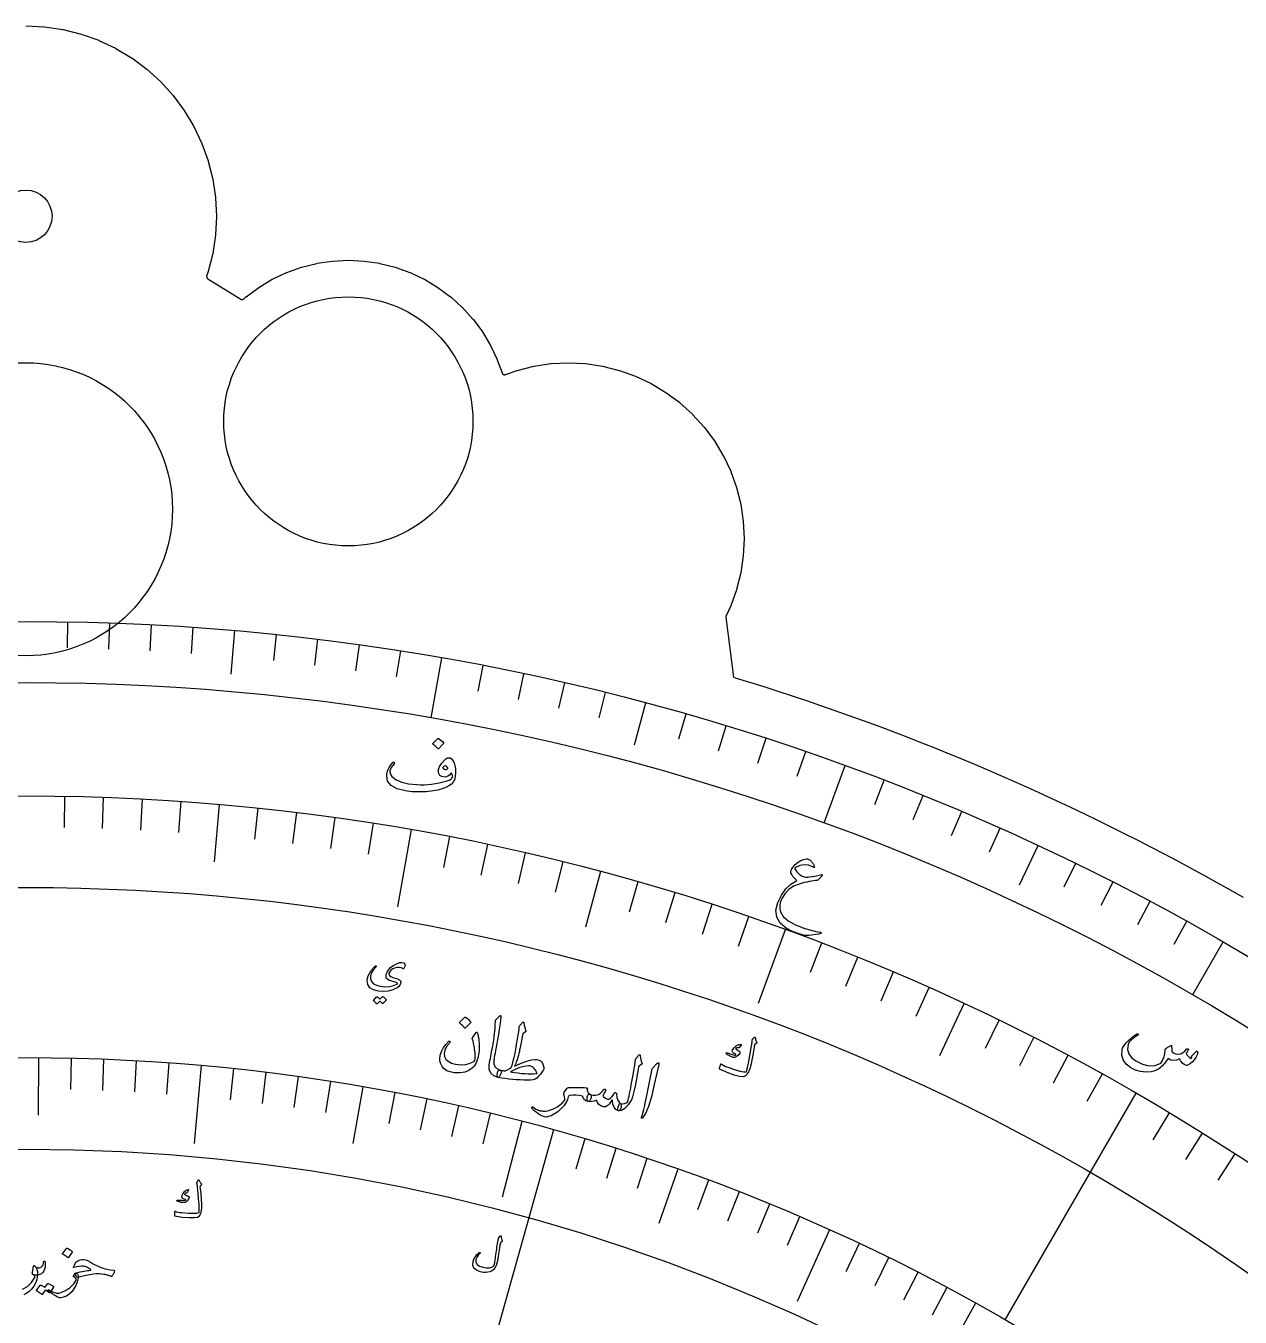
# Model space of a CAD drawing. Header units: millimetres. Extents: x -280 to 280, y -280 to 343.
# Drawn here: x 0 to 139.2, y 194.6 to 342.7 of the extents above; entities that cross this region are included whole.
import ezdxf

# ---------------------------------------------------------------- set-up
doc = ezdxf.new("R2010")
doc.units = ezdxf.units.MM
for name, color, linetype in [('CUT_INNER', 6, 'Continuous'), ('CUT_OUTER', 1, 'Continuous'), ('ENGRAVE', 7, 'Continuous'), ('ENGRAVE_FINE', 8, 'Continuous'), ('TEXT', 5, 'Continuous')]:
    doc.layers.add(name, color=color, linetype=linetype)

msp = doc.modelspace()

# ---------------------------------------------------------------- linework, layer by layer
at = {"layer": 'CUT_INNER'}
for centre, radius in [((0, 320.863), 3), ((36.96, 297.343), 14.28), ((0, 287.263), 16.8)]:
    msp.add_circle(centre, radius, dxfattribs=at)
at = {"layer": 'CUT_OUTER'}
msp.add_lwpolyline([(-0.0074, 342.7026), (0.0074, 342.7026), (2.1333, 342.5982), (2.148, 342.5967), (4.2535, 342.2844), (4.2679, 342.2815), (6.3327, 341.7643), (6.3468, 341.7601), (8.3509, 341.043), (8.3645, 341.0374), (10.2886, 340.1273), (10.3016, 340.1204), (12.1273, 339.0261), (12.1396, 339.0179), (13.8492, 337.7499), (13.8606, 337.7406), (15.4378, 336.3111), (15.4482, 336.3007), (16.8776, 334.7236), (16.8869, 334.7122), (18.1549, 333.0025), (18.1631, 332.9903), (19.2574, 331.1646), (19.2643, 331.1516), (20.1744, 329.2274), (20.18, 329.2138), (20.8971, 327.2097), (20.9014, 327.1956), (21.4186, 325.1309), (21.4214, 325.1165), (21.7338, 323.011), (21.7352, 322.9963), (21.8396, 320.8703), (21.8396, 320.8556), (21.7352, 318.7296), (21.7338, 318.715), (21.4214, 316.6095), (21.4186, 316.5951), (20.9014, 314.5303), (20.8971, 314.5162), (20.7352, 314.0637), (20.7267, 314.0359), (20.721, 314.0074), (20.7181, 313.9784), (20.7179, 313.9494), (20.7206, 313.9204), (20.7261, 313.8918), (20.7344, 313.8639), (20.7452, 313.837), (20.7587, 313.8112), (20.7746, 313.7868), (20.7928, 313.7641), (20.813, 313.7433), (20.8352, 313.7245), (20.8592, 313.7079), (24.623, 311.366), (24.649, 311.3515), (24.6764, 311.3397), (24.7048, 311.3307), (24.734, 311.3245), (24.7637, 311.3213), (24.7935, 311.321), (24.8232, 311.3237), (24.8525, 311.3293), (24.8811, 311.3378), (24.9087, 311.3491), (24.935, 311.363), (24.9599, 311.3796), (24.9829, 311.3985), (25.231, 311.6233), (25.2423, 311.6326), (26.6871, 312.7041), (26.6994, 312.7123), (28.2423, 313.6371), (28.2552, 313.644), (29.8814, 314.4131), (29.8949, 314.4188), (31.5886, 315.0248), (31.6027, 315.029), (33.3476, 315.4661), (33.362, 315.469), (35.1414, 315.7329), (35.156, 315.7344), (36.9526, 315.8226), (36.9674, 315.8226), (38.764, 315.7344), (38.7786, 315.7329), (40.558, 315.469), (40.5724, 315.4661), (42.3173, 315.029), (42.3314, 315.0248), (44.0251, 314.4188), (44.0386, 314.4131), (45.6648, 313.644), (45.6777, 313.6371), (47.2206, 312.7123), (47.2329, 312.7041), (48.6777, 311.6326), (48.689, 311.6233), (50.0219, 310.4153), (50.0323, 310.4049), (51.2403, 309.072), (51.2496, 309.0606), (52.3212, 307.6158), (52.3293, 307.6036), (53.2541, 306.0607), (53.2611, 306.0477), (54.0301, 304.4216), (54.0358, 304.408), (54.5774, 302.8943), (54.5886, 302.8671), (54.6025, 302.8412), (54.6189, 302.8167), (54.6376, 302.7939), (54.6584, 302.7731), (54.6811, 302.7544), (54.7056, 302.7381), (54.7316, 302.7242), (54.7588, 302.7129), (54.787, 302.7044), (54.8158, 302.6987), (54.8451, 302.6958), (54.8746, 302.6958), (54.9039, 302.6987), (54.9327, 302.7044), (54.9609, 302.7129), (56.3009, 303.1924), (56.315, 303.1967), (58.2198, 303.6738), (58.2343, 303.6767), (60.1767, 303.9648), (60.1913, 303.9663), (62.1526, 304.0626), (62.1674, 304.0626), (64.1287, 303.9663), (64.1433, 303.9648), (66.0857, 303.6767), (66.1002, 303.6738), (68.005, 303.1967), (68.0191, 303.1924), (69.868, 302.5309), (69.8816, 302.5252), (71.6567, 301.6857), (71.6697, 301.6787), (73.354, 300.6692), (73.3662, 300.661), (74.9435, 299.4913), (74.9548, 299.4819), (76.4098, 298.1632), (76.4202, 298.1528), (77.7389, 296.6978), (77.7483, 296.6864), (78.918, 295.1092), (78.9262, 295.097), (79.9357, 293.4127), (79.9427, 293.3997), (80.7823, 291.6245), (80.7879, 291.6109), (81.4494, 289.762), (81.4537, 289.748), (81.9308, 287.8431), (81.9337, 287.8287), (82.2218, 285.8863), (82.2233, 285.8716), (82.3196, 283.9103), (82.3196, 283.8956), (82.2233, 281.9343), (82.2218, 281.9197), (81.9337, 279.9772), (81.9308, 279.9628), (81.4537, 278.058), (81.4494, 278.0439), (80.7879, 276.195), (80.7823, 276.1814), (80.2524, 275.0611), (80.2415, 275.035), (80.2332, 275.008), (80.2274, 274.9803), (80.2242, 274.9522), (80.2237, 274.9239), (80.2259, 274.8956), (81.0878, 268.0009), (81.2797, 267.9433), (82.9222, 267.4395), (84.5617, 266.9257), (86.1979, 266.4018), (87.8309, 265.8679), (89.4606, 265.324), (91.0869, 264.7701), (92.7098, 264.2062), (94.3292, 263.6323), (95.945, 263.0486), (97.5572, 262.4549), (99.1658, 261.8514), (100.7706, 261.238), (102.3716, 260.6147), (103.9688, 259.9817), (105.5621, 259.3389), (107.1514, 258.6863), (108.7366, 258.0239), (110.3178, 257.3519), (111.8948, 256.6701), (113.4676, 255.9787), (115.0361, 255.2777), (116.6003, 254.567), (118.1601, 253.8468), (119.7154, 253.117), (121.2663, 252.3777), (122.8125, 251.6289), (124.3542, 250.8705), (125.8912, 250.1028), (127.4234, 249.3256), (128.9508, 248.5391), (130.4734, 247.7432), (131.9911, 246.938), (133.5038, 246.1234), (135.0115, 245.2996), (136.514, 244.4666), (138.0115, 243.6244), (139.5037, 242.7729)], dxfattribs=at)
at = {"layer": 'ENGRAVE'}
for points in [[(23.9155, 273.3558), (23.4798, 268.3749)], [(47.6491, 270.2312), (46.4335, 263.3376)], [(71.0199, 265.05), (69.7259, 260.2204)], [(93.8503, 257.8517), (91.4562, 251.2738)], [(22.1724, 253.4319), (21.5972, 246.857)], [(44.1761, 250.5351), (42.6133, 241.6718)], [(115.9665, 248.6909), (113.8534, 244.1593)], [(65.8436, 245.7315), (64.1354, 239.3564)], [(87.0099, 239.0578), (83.9317, 230.6006)], [(137.2, 237.6374), (133.7, 231.5752)], [(107.5141, 230.5647), (104.7248, 224.5831)], [(1.4489, 224.3953), (1.4062, 217.7955)], [(20.093, 223.4986), (19.2871, 214.5348)], [(38.6032, 221.0546), (37.4678, 214.553)], [(127.2, 220.3169), (112.2, 194.3361)], [(56.8552, 217.078), (54.5749, 208.3716)], [(60.4638, 216.1006), (52.3804, 187.2102)], [(74.7262, 211.5924), (72.5284, 205.3691)], [(92.095, 204.631), (88.4014, 196.4239)], [(108.8427, 196.2361), (105.6415, 190.4645)]]:
    msp.add_lwpolyline(points, dxfattribs=at)
for radius in [274.4, 274.4, 267.4, 254.4, 254.4, 243.9, 224.4, 224.4, 213.9]:
    msp.add_circle((0, 0), radius, dxfattribs=at)
at = {"layer": 'ENGRAVE_FINE'}
for points in [[(4.7889, 274.3582), (4.7366, 271.3587)], [(9.5764, 274.2328), (9.4717, 271.2347)], [(14.361, 274.0239), (14.204, 271.0281)], [(19.1412, 273.7316), (18.9319, 270.7389)], [(28.6826, 272.8968), (28.369, 269.9132)], [(33.4409, 272.3547), (33.0753, 269.377)], [(38.1891, 271.7296), (37.7716, 268.7588)], [(42.9256, 271.0217), (42.4563, 268.0586)], [(52.358, 269.3585), (51.7856, 266.4136)], [(57.051, 268.4037), (56.4272, 265.4693)], [(61.7266, 267.3671), (61.0517, 264.444)], [(66.3834, 266.2491), (65.6576, 263.3383)], [(75.6349, 263.7702), (74.808, 260.8864)], [(80.2268, 262.41), (79.3497, 259.5411)], [(84.7943, 260.9699), (83.8672, 258.1167)], [(89.3359, 259.4503), (88.3592, 256.6137)], [(98.3362, 256.1745), (97.2611, 253.3737)], [(4.4399, 254.3613), (4.3771, 250.7618)], [(8.8784, 254.245), (8.7528, 250.6472)], [(13.3143, 254.0514), (13.1259, 250.4563)], [(17.746, 253.7803), (17.4949, 250.1891)], [(102.792, 254.4192), (101.6682, 251.6377)], [(26.592, 253.0064), (26.2157, 249.4261)], [(31.0036, 252.5037), (30.5648, 248.9306)], [(35.4056, 251.9242), (34.9046, 248.3592)], [(107.2166, 252.5865), (106.0444, 249.825)], [(39.7969, 251.2679), (39.2338, 247.7122)], [(111.6085, 250.6769), (110.3883, 247.9362)], [(48.5418, 249.726), (47.8549, 246.1921)], [(52.8927, 248.8407), (52.1443, 245.3194)], [(57.2275, 247.8797), (56.4177, 244.372)], [(61.5449, 246.8432), (60.674, 243.3502)], [(120.289, 246.6291), (118.9739, 243.9327)], [(70.1221, 244.545), (69.1298, 241.0844)], [(124.575, 244.4922), (123.213, 241.8192)], [(74.3794, 243.2839), (73.3268, 239.8412)], [(78.6139, 241.9488), (77.5015, 238.525)], [(128.823, 242.2808), (127.4146, 239.632)], [(82.8245, 240.5399), (81.6525, 237.1361)], [(133.0318, 239.9956), (131.5773, 237.3718)], [(91.1688, 237.5029), (89.8787, 234.142)], [(95.2999, 235.8756), (93.9513, 232.5377)], [(99.402, 234.1764), (97.9954, 230.8626)], [(103.4738, 232.406), (102.0096, 229.1172)], [(111.5216, 228.6532), (109.9435, 225.4175)], [(115.4952, 226.6721), (113.8608, 223.4644)], [(5.1824, 224.3401), (5.0993, 220.7411)], [(8.9146, 224.2229), (8.7716, 220.6257)], [(12.6444, 224.0435), (12.4416, 220.4492)], [(16.3709, 223.802), (16.1083, 220.2116)], [(119.4336, 224.6219), (117.7435, 221.4433)], [(23.8097, 223.1333), (23.4278, 219.5536)], [(27.5201, 222.7061), (27.0786, 219.1333)], [(31.2231, 222.2172), (30.7222, 218.6522)], [(123.3356, 222.5033), (121.5903, 219.3546)], [(34.9178, 221.6667), (34.3576, 218.1105)], [(42.2782, 220.3813), (41.5999, 216.8458)], [(45.9419, 219.6468), (45.2048, 216.123)], [(49.5933, 218.8512), (48.7977, 215.3403)], [(53.2314, 217.9949), (52.3774, 214.4977)], [(131.0257, 218.0634), (129.1715, 214.9776)], [(64.0562, 215.0632), (63.0286, 211.613)], [(134.8115, 215.7434), (132.9038, 212.6905)], [(67.6314, 213.9658), (66.5464, 210.5332)], [(138.5562, 213.3578), (136.5955, 210.3386)], [(71.1884, 212.8088), (70.0463, 209.3947)], [(78.244, 210.317), (76.9888, 206.9429)], [(81.7407, 208.9828), (80.4294, 205.6301)], [(85.2155, 207.5902), (83.8484, 204.2599)], [(88.6672, 206.1395), (87.2447, 202.8324)], [(95.498, 203.0652), (93.966, 199.8075)], [(98.8752, 201.4424), (97.289, 198.2107)], [(102.2257, 199.763), (100.5857, 196.5583)], [(105.5485, 198.0275), (103.8552, 194.8505)]]:
    msp.add_lwpolyline(points, dxfattribs=at)
at = {"layer": 'TEXT'}
for points in [[(47.207, 260.9699), (47.2203, 260.9789), (47.2374, 260.9827), (47.2581, 260.9813), (47.2826, 260.9745), (47.4458, 260.8726), (47.5959, 260.7569), (47.7329, 260.6274), (47.8566, 260.4842), (47.8675, 260.4638), (47.8704, 260.4449), (47.8655, 260.4275), (47.8526, 260.4115), (47.305, 259.8138), (47.2863, 259.8006), (47.2654, 259.8004), (47.2421, 259.8132), (47.2165, 259.8391), (47.1944, 259.8614), (47.1593, 259.8954), (47.111, 259.9408), (47.0498, 259.9978), (46.9743, 260.0665), (46.8835, 260.1472), (46.7772, 260.2397), (46.6556, 260.3441), (46.6399, 260.3607), (46.6333, 260.3757), (46.6357, 260.389), (46.6471, 260.4007)], [(48.4526, 258.7753), (48.6339, 258.7544), (48.7988, 258.6527), (48.9472, 258.4701), (49.0788, 258.2067), (49.1779, 257.8775), (49.2287, 257.4977), (49.2313, 257.0673), (49.1859, 256.5863), (49.1581, 256.414), (49.1159, 256.2571), (49.0594, 256.1156), (48.9887, 255.9895), (48.7787, 255.7509), (48.4937, 255.539), (48.134, 255.3537), (47.6997, 255.1946), (47.4591, 255.1277), (47.2126, 255.0681), (46.9603, 255.0157), (46.7019, 254.9704), (46.4371, 254.9324), (46.1653, 254.9018), (45.8863, 254.8784), (45.6003, 254.8624), (45.3144, 254.8529), (45.0359, 254.8492), (44.7649, 254.8514), (44.5012, 254.8595), (44.2445, 254.8741), (43.9941, 254.8959), (43.7502, 254.925), (43.5127, 254.9614), (42.5381, 255.2088), (41.8541, 255.589), (41.4603, 256.1044), (41.3574, 256.7563), (41.3744, 256.9011), (41.4092, 257.0636), (41.4617, 257.2438), (41.5319, 257.4418), (41.629, 257.656), (41.7485, 257.8597), (41.8906, 258.0528), (42.0552, 258.2354), (42.0786, 258.2556), (42.1043, 258.2685), (42.1323, 258.2743), (42.1625, 258.2728), (42.1904, 258.2642), (42.2114, 258.2488), (42.2256, 258.2264), (42.2329, 258.1972), (42.2336, 258.1662), (42.2279, 258.1385), (42.2159, 258.1142), (42.1975, 258.0932), (41.8788, 257.6589), (41.7327, 257.2675), (41.7585, 256.919), (41.9556, 256.6135), (42.4397, 256.2489), (43.0759, 255.9744), (43.8645, 255.7889), (44.8063, 255.6909), (45.225, 255.678), (45.6478, 255.6843), (46.0749, 255.7098), (46.5064, 255.7544), (46.9418, 255.8183), (47.3807, 255.9016), (47.8231, 256.0042), (48.2693, 256.1261), (48.5105, 256.2098), (48.7005, 256.3134), (48.8392, 256.437), (48.9265, 256.5807), (48.9157, 256.6931), (48.8853, 256.8), (48.8354, 256.9015), (48.7659, 256.9974), (48.7566, 257.0032), (48.7431, 256.9994), (48.7256, 256.9861), (48.704, 256.9632), (48.537, 256.7822), (48.3643, 256.6551), (48.1858, 256.5818), (48.0014, 256.5624), (47.6813, 256.6175), (47.4526, 256.7563), (47.3152, 256.9792), (47.2691, 257.2861), (47.3176, 257.5407), (47.4603, 257.8364), (47.6977, 258.1732), (48.0301, 258.5508), (48.1297, 258.6408), (48.2334, 258.7082), (48.341, 258.753), (48.4526, 258.7753)], [(48.3164, 257.505), (48.3569, 257.5388), (48.3739, 257.577), (48.3674, 257.6195), (48.3375, 257.6665), (48.2036, 257.7915), (48.0738, 257.8399), (47.9482, 257.8116), (47.827, 257.7066), (47.8071, 257.6713), (47.7982, 257.6385), (47.8001, 257.6083), (47.8129, 257.5806), (47.9233, 257.4786), (48.0439, 257.432), (48.175, 257.4408), (48.3164, 257.505)], [(89.4511, 247.1779), (89.5987, 247.1653), (89.7442, 247.1101), (89.8876, 247.0123), (90.0287, 246.872), (90.0964, 246.7893), (90.157, 246.7086), (90.2103, 246.6299), (90.2565, 246.5532), (90.2957, 246.479), (90.3281, 246.4079), (90.3538, 246.3399), (90.3727, 246.2749), (90.3795, 246.2159), (90.3581, 246.1889), (90.3084, 246.1939), (90.2305, 246.2308), (89.7319, 246.4514), (89.2178, 246.5131), (88.6893, 246.4158), (88.147, 246.1594), (88.1265, 246.1374), (88.1173, 246.1101), (88.1195, 246.0776), (88.133, 246.0397), (88.3608, 245.6953), (88.6417, 245.42), (88.9761, 245.2137), (89.3641, 245.0762), (89.4388, 245.0646), (89.5405, 245.0647), (89.6695, 245.0764), (89.8257, 245.0998), (90.1156, 245.1569), (90.3718, 245.207), (90.5943, 245.2501), (90.7829, 245.2862), (90.9377, 245.3156), (91.0587, 245.3382), (91.1457, 245.354), (91.1987, 245.3632), (91.2682, 245.3597), (91.2952, 245.3298), (91.2797, 245.2735), (91.2218, 245.1908), (91.0405, 244.9848), (90.8939, 244.8357), (90.7819, 244.7436), (90.7043, 244.7086), (90.4988, 244.6904), (90.2785, 244.6626), (90.0432, 244.6251), (89.7932, 244.5777), (89.5284, 244.5206), (89.2488, 244.4536), (88.9546, 244.3767), (88.6457, 244.2899), (87.9964, 244.0307), (87.4399, 243.652), (86.9758, 243.1544), (86.6037, 242.5386), (86.4684, 242.1794), (86.405, 241.8231), (86.4135, 241.47), (86.4934, 241.1199), (86.8099, 240.5753), (87.382, 240.0737), (88.2094, 239.6134), (89.2921, 239.1915), (89.4643, 239.1392), (89.651, 239.0862), (89.8523, 239.0323), (90.068, 238.9777), (90.2979, 238.9229), (90.5418, 238.8686), (90.7995, 238.8148), (91.0711, 238.7615), (91.1169, 238.7495), (91.1485, 238.7344), (91.1659, 238.7163), (91.1691, 238.6951), (91.0956, 238.6253), (90.8822, 238.5581), (90.529, 238.4931), (90.0363, 238.4297), (89.7419, 238.4037), (89.4903, 238.3964), (89.2812, 238.4079), (89.1146, 238.4383), (88.5168, 238.6103), (87.9866, 238.7991), (87.5239, 239.0051), (87.1286, 239.2288), (86.4429, 239.8201), (86.0568, 240.5064), (85.9713, 241.2892), (86.1878, 242.1691), (86.6011, 243.0268), (87.1023, 243.7345), (87.6921, 244.2914), (88.3709, 244.6967), (88.1135, 244.9443), (87.9138, 245.1732), (87.772, 245.3835), (87.6881, 245.5753), (87.672, 245.6464), (87.6696, 245.7186), (87.6807, 245.792), (87.7055, 245.8664), (87.8058, 246.0548), (87.9183, 246.2268), (88.0431, 246.3825), (88.1803, 246.5217), (88.5054, 246.7842), (88.8256, 246.9811), (89.1409, 247.1123), (89.4511, 247.1779)], [(43.1917, 234.5904), (43.0056, 234.6928), (42.7847, 234.736), (42.5294, 234.7197), (42.2398, 234.6438), (42.0489, 234.5558), (41.8825, 234.4397), (41.7404, 234.2956), (41.6226, 234.1234), (41.6076, 234.0874), (41.5999, 234.0486), (41.5995, 234.0068), (41.6066, 233.9622), (41.6802, 233.8143), (41.8251, 233.6867), (42.0411, 233.5793), (42.3282, 233.492), (42.612, 233.4084), (42.8119, 233.3138), (42.9279, 233.2084), (42.96, 233.0924), (42.9246, 232.8685), (42.8443, 232.6781), (42.7194, 232.5211), (42.5497, 232.3975), (42.0419, 232.1693), (41.5202, 232.027), (40.9842, 231.9705), (40.4334, 231.9998), (39.8515, 232.143), (39.441, 232.3973), (39.2016, 232.7637), (39.1336, 233.2427), (39.1671, 233.4936), (39.2484, 233.7586), (39.3777, 234.0376), (39.5551, 234.3304), (39.6133, 234.4103), (39.6721, 234.487), (39.7315, 234.5603), (39.7916, 234.6305), (39.8529, 234.6976), (39.9156, 234.7621), (39.98, 234.824), (40.0458, 234.8833), (40.0798, 234.9066), (40.1078, 234.9136), (40.1299, 234.9044), (40.146, 234.8788), (40.1524, 234.8493), (40.1504, 234.8213), (40.1399, 234.7948), (40.1211, 234.7696), (39.8002, 234.407), (39.5891, 234.0664), (39.4875, 233.7483), (39.4947, 233.4526), (39.6225, 233.1208), (39.8485, 232.8633), (40.1727, 232.68), (40.5954, 232.5704), (41.1525, 232.5178), (41.6674, 232.5432), (42.1405, 232.6468), (42.5722, 232.829), (42.5993, 232.8461), (42.6119, 232.8659), (42.6101, 232.8883), (42.5939, 232.9134), (42.5194, 232.968), (42.3838, 233.0275), (42.1869, 233.0916), (41.9287, 233.1603), (41.6679, 233.2409), (41.4753, 233.3391), (41.351, 233.455), (41.2949, 233.5887), (41.284, 233.736), (41.3002, 233.8857), (41.3435, 234.0376), (41.4141, 234.1919), (41.6068, 234.4853), (41.8483, 234.7439), (42.1386, 234.9676), (42.4777, 235.1561), (42.5668, 235.1992), (42.6521, 235.235), (42.7338, 235.2636), (42.8118, 235.2849), (42.8859, 235.2994), (42.9556, 235.3076), (43.021, 235.3095), (43.082, 235.305), (43.3122, 235.2403), (43.4369, 235.1119), (43.4561, 234.9201), (43.3701, 234.6648), (43.3287, 234.5995), (43.2852, 234.5653), (43.2396, 234.5622), (43.1917, 234.5904)], [(40.8531, 231.3714), (40.862, 231.3777), (40.8733, 231.3804), (40.8872, 231.3795), (40.9035, 231.3751), (40.959, 231.342), (41.0121, 231.307), (41.063, 231.27), (41.1115, 231.231), (41.158, 231.1896), (41.2029, 231.1454), (41.246, 231.0982), (41.2875, 231.0483), (41.2946, 231.034), (41.2964, 231.0198), (41.2927, 231.0059), (41.2837, 230.9922), (40.9118, 230.579), (40.9028, 230.5743), (40.8911, 230.5764), (40.8768, 230.5852), (40.8598, 230.6009), (40.8486, 230.6145), (40.8299, 230.6337), (40.8037, 230.6587), (40.7699, 230.6893), (40.7282, 230.726), (40.6784, 230.7693), (40.6204, 230.8191), (40.5542, 230.8755), (40.2622, 230.5547), (40.2497, 230.5454), (40.2357, 230.5451), (40.2202, 230.5537), (40.2031, 230.5713), (40.1883, 230.5865), (40.1648, 230.6095), (40.1325, 230.6403), (40.0916, 230.6789), (40.0411, 230.7255), (39.9804, 230.7802), (39.9094, 230.8429), (39.8282, 230.9136), (39.8203, 230.9244), (39.8178, 230.9343), (39.8205, 230.9433), (39.8285, 230.9514), (40.2014, 231.3468), (40.2103, 231.3532), (40.2217, 231.3559), (40.2355, 231.3551), (40.2519, 231.3507), (40.2996, 231.3252), (40.3452, 231.2974), (40.3889, 231.2671), (40.4307, 231.2344), (40.4705, 231.1997), (40.5084, 231.1633), (40.5445, 231.1252), (40.5787, 231.0855)], [(50.3102, 229.0079), (50.3247, 229.017), (50.3429, 229.0203), (50.3649, 229.018), (50.3906, 229.0099), (50.5597, 228.8952), (50.7143, 228.7664), (50.8543, 228.6235), (50.9799, 228.4664), (50.9905, 228.4444), (50.9929, 228.4242), (50.9869, 228.4059), (50.9727, 228.3894), (50.368, 227.7766), (50.3476, 227.7633), (50.3254, 227.7639), (50.3012, 227.7784), (50.2752, 227.8069), (50.2526, 227.8316), (50.2167, 227.869), (50.1674, 227.9191), (50.1047, 227.982), (50.0274, 228.058), (49.9343, 228.1471), (49.8254, 228.2495), (49.7005, 228.3651), (49.6846, 228.3833), (49.6781, 228.3995), (49.6812, 228.4135), (49.6937, 228.4255)], [(54.324, 229.1741), (54.3491, 229.1977), (54.3709, 229.2123), (54.3892, 229.2178), (54.4041, 229.2143), (54.4239, 229.1967), (54.4354, 229.1551), (54.4388, 229.0895), (54.4339, 229.0001), (54.3466, 228.2841), (54.2571, 227.6241), (54.1656, 227.02), (54.0722, 226.4719), (53.9847, 226.0051), (53.9067, 225.5865), (53.8384, 225.2161), (53.7796, 224.8941), (53.7299, 224.6204), (53.6888, 224.3953), (53.6561, 224.2187), (53.6319, 224.0907), (53.6239, 223.6917), (53.7396, 223.369), (53.979, 223.1225), (54.3421, 222.9516), (54.4415, 222.8977), (54.4934, 222.8159), (54.4979, 222.7061), (54.455, 222.5684), (54.3577, 222.3588), (54.2724, 222.2129), (54.199, 222.1308), (54.1376, 222.1124), (53.6192, 222.3134), (53.2755, 222.6218), (53.1063, 223.0383), (53.1121, 223.5635), (53.1509, 223.8061), (53.1916, 224.0489), (53.2342, 224.2918), (53.2786, 224.5349), (53.3244, 224.7784), (53.3708, 225.0223), (53.4179, 225.2666), (53.4657, 225.5114), (53.5577, 225.9781), (53.6316, 226.4004), (53.6875, 226.7783), (53.7252, 227.1117), (53.7527, 227.434), (53.7778, 227.7785), (53.8004, 228.1451), (53.8204, 228.5338), (53.8273, 228.603), (53.8436, 228.6639), (53.8691, 228.7164), (53.904, 228.7606)], [(56.9366, 228.4204), (56.9652, 228.4386), (56.9893, 228.4493), (57.009, 228.4524), (57.0244, 228.4479), (57.0408, 228.4352), (57.0542, 228.4157), (57.0648, 228.3896), (57.0724, 228.3568), (57.1012, 228.216), (57.1294, 228.0853), (57.1569, 227.9647), (57.1837, 227.854), (57.2107, 227.7545), (57.2389, 227.667), (57.2681, 227.5916), (57.2985, 227.5283), (57.3196, 227.4772), (57.3188, 227.4292), (57.2962, 227.3842), (57.2516, 227.3422), (57.0038, 227.1571), (56.9695, 227.1231), (56.942, 227.0811), (56.9213, 227.0313), (56.9075, 226.9735), (56.828, 226.5266), (56.7569, 226.1332), (56.6941, 225.7934), (56.6397, 225.5071), (56.5941, 225.2736), (56.5579, 225.0923), (56.531, 224.963), (56.5135, 224.8857), (56.4544, 224.6594), (56.3942, 224.4457), (56.3328, 224.2446), (56.2703, 224.0563), (56.2072, 223.8804), (56.1442, 223.7169), (56.0812, 223.5657), (56.0183, 223.4269), (56.773, 223.7512), (57.4163, 223.9833), (57.947, 224.1241), (58.3643, 224.1745), (58.5432, 224.17), (58.6986, 224.1467), (58.8304, 224.1047), (58.9385, 224.0441), (59.0801, 223.9162), (59.2004, 223.7417), (59.2995, 223.5207), (59.3772, 223.253), (59.384, 223.1922), (59.3759, 223.1267), (59.3529, 223.0565), (59.3149, 222.9816), (59.1469, 222.7209), (58.9654, 222.4786), (58.7704, 222.2548), (58.5621, 222.0492), (58.381, 221.9295), (58.1478, 221.8456), (57.8625, 221.7974), (57.5251, 221.7848), (57.0821, 221.7998), (56.6444, 221.8219), (56.2119, 221.8512), (55.7846, 221.8876), (55.3631, 221.9316), (54.9482, 221.9838), (54.5397, 222.044), (54.1376, 222.1124), (54.0962, 222.1361), (54.0645, 222.1846), (54.0425, 222.2578), (54.0302, 222.3559), (54.0268, 222.4734), (54.0365, 222.584), (54.0592, 222.6877), (54.095, 222.7845), (54.1422, 222.8651), (54.1991, 222.9197), (54.2658, 222.9486), (54.3421, 222.9516), (54.4383, 222.9337), (54.5295, 222.9182), (54.6158, 222.9051), (54.6972, 222.8944), (54.7733, 222.885), (54.8439, 222.8756), (54.909, 222.8664), (54.9686, 222.8573), (55.6136, 223.2313), (55.6237, 223.252), (55.6353, 223.279), (55.6486, 223.3125), (55.6635, 223.3524), (55.68, 223.3986), (55.698, 223.4513), (55.7177, 223.5104), (55.739, 223.5759), (55.7611, 223.6473), (55.7834, 223.7243), (55.8058, 223.8068), (55.8284, 223.8948), (55.8515, 223.9876), (55.8757, 224.0845), (55.9009, 224.1855), (55.9271, 224.2905), (55.9555, 224.4096), (55.9874, 224.5524), (56.0228, 224.7192), (56.0616, 224.9098), (56.1035, 225.1231), (56.1484, 225.358), (56.196, 225.6143), (56.2465, 225.8923), (56.357, 226.5095), (56.4392, 226.9989), (56.4933, 227.3606), (56.5194, 227.5946), (56.5312, 227.7461), (56.5427, 227.8607), (56.5537, 227.9383), (56.5644, 227.9789), (56.6123, 228.0486), (56.6596, 228.1135), (56.7064, 228.1736), (56.7526, 228.2288), (56.7986, 228.2804), (56.8446, 228.3296), (56.8906, 228.3762), (56.9366, 228.4204)], [(51.7536, 227.2099), (51.7969, 227.0339), (51.836, 226.8515), (51.8711, 226.6625), (51.9021, 226.4672), (51.9275, 226.2644), (51.946, 226.0534), (51.9575, 225.8341), (51.9621, 225.6066), (51.9591, 225.3817), (51.9459, 225.161), (51.9224, 224.9445), (51.8888, 224.7321), (51.8449, 224.5234), (51.7907, 224.3177), (51.7261, 224.1151), (51.6511, 223.9154), (51.5558, 223.7096), (51.4481, 223.5239), (51.3279, 223.3583), (51.1954, 223.2127), (50.7884, 222.9052), (50.3019, 222.7099), (49.7357, 222.6262), (49.0892, 222.6536), (48.6369, 222.7412), (48.2556, 222.8873), (47.945, 223.0923), (47.705, 223.3566), (47.5473, 223.6637), (47.4648, 224.0013), (47.458, 224.3694), (47.527, 224.768), (47.669, 225.1757), (47.8675, 225.5542), (48.123, 225.9034), (48.4355, 226.223), (48.4817, 226.2573), (48.5226, 226.2731), (48.5584, 226.2703), (48.5889, 226.249), (48.6138, 226.213), (48.6139, 226.1701), (48.589, 226.1202), (48.5392, 226.0634), (48.2068, 225.6482), (48.0022, 225.2533), (47.925, 224.8791), (47.9743, 224.5257), (48.1359, 224.2163), (48.4029, 223.9625), (48.7754, 223.7638), (49.2534, 223.6198), (49.8535, 223.5476), (50.4116, 223.5853), (50.9281, 223.7334), (51.4036, 223.992), (51.4145, 224.0024), (51.4245, 224.0192), (51.4335, 224.0424), (51.4415, 224.0719), (51.4819, 224.3094), (51.4949, 224.5938), (51.4803, 224.9251), (51.4378, 225.3034), (51.4088, 225.4955), (51.3793, 225.6748), (51.3491, 225.8413), (51.3185, 225.9949), (51.2866, 226.1353), (51.2528, 226.262), (51.217, 226.3749), (51.1794, 226.4742), (51.1624, 226.5253), (51.1565, 226.5703), (51.1615, 226.6092), (51.1776, 226.6418), (51.618, 227.2702), (51.6538, 227.3045), (51.6884, 227.3059), (51.7216, 227.2743), (51.7536, 227.2099)], [(83.6005, 226.6759), (83.6108, 226.6012), (83.6237, 226.5292), (83.6393, 226.46), (83.6575, 226.3934), (83.6788, 226.3295), (83.7035, 226.268), (83.7316, 226.209), (83.7631, 226.1524), (83.7726, 226.1237), (83.7689, 226.0957), (83.7521, 226.0684), (83.7221, 226.0418), (83.5513, 225.9064), (83.5339, 225.8913), (83.5206, 225.878), (83.5114, 225.8665), (83.5061, 225.8569), (83.4282, 225.3488), (83.3542, 224.8909), (83.2844, 224.4832), (83.2187, 224.1257), (83.1571, 223.8188), (83.0994, 223.5631), (83.0458, 223.3584), (82.9961, 223.2048), (82.8901, 222.9196), (82.8514, 222.8311), (82.8082, 222.7439), (82.7605, 222.6579), (82.7083, 222.5731), (82.6513, 222.4898), (82.5891, 222.4079), (82.5217, 222.3276), (82.4492, 222.2487), (82.2233, 222.1755), (81.8038, 222.2241), (81.1903, 222.3932), (80.3819, 222.6813), (80.1329, 222.7809), (79.9047, 222.8793), (79.6975, 222.9766), (79.5111, 223.0728), (79.496, 223.0868), (79.4873, 223.1027), (79.485, 223.1204), (79.4891, 223.1399), (79.5158, 223.2314), (79.5406, 223.3144), (79.5637, 223.389), (79.585, 223.4552), (79.6048, 223.5136), (79.6233, 223.5651), (79.6406, 223.6096), (79.6567, 223.6472), (79.6669, 223.6678), (79.6789, 223.6772), (79.6925, 223.6752), (79.7079, 223.6619), (79.8296, 223.5719), (79.9946, 223.4787), (80.2027, 223.3823), (80.454, 223.2824), (81.2131, 223.0078), (81.8194, 222.827), (82.2736, 222.7412), (82.5761, 222.7513), (82.6414, 222.9287), (82.7248, 223.2641), (82.8259, 223.7577), (82.9443, 224.4095), (83.0574, 225.064), (83.1405, 225.56), (83.194, 225.8972), (83.2183, 226.0756), (83.2235, 226.125), (83.2283, 226.1711), (83.2328, 226.2141), (83.237, 226.254), (83.2407, 226.2902), (83.2438, 226.3226), (83.2463, 226.351), (83.2482, 226.3756), (83.2557, 226.4278), (83.2712, 226.4746), (83.2948, 226.516), (83.3265, 226.5519), (83.5204, 226.732), (83.5351, 226.7435), (83.5487, 226.7496), (83.5612, 226.7504), (83.5725, 226.7458), (83.5838, 226.733), (83.5922, 226.7171), (83.5978, 226.698), (83.6005, 226.6759)], [(134.1113, 225.0722), (134.1452, 225.098), (134.1772, 225.1118), (134.2074, 225.1135), (134.2356, 225.1032), (134.266, 225.0798), (134.2869, 225.0516), (134.2982, 225.0185), (134.3001, 224.9806), (134.2866, 224.8572), (134.2465, 224.7181), (134.1797, 224.5633), (134.0865, 224.3928), (133.9067, 224.1306), (133.7011, 223.9023), (133.4698, 223.7077), (133.2129, 223.5467), (133.1389, 223.5152), (133.0686, 223.4986), (133.002, 223.4969), (132.939, 223.5101), (132.7423, 223.6105), (132.558, 223.7651), (132.386, 223.9738), (132.2261, 224.2367), (131.8702, 224.0827), (131.532, 224.0399), (131.2111, 224.1082), (130.9072, 224.2879), (130.8012, 224.1291), (130.6946, 223.9793), (130.5873, 223.8383), (130.4793, 223.7062), (130.3702, 223.5819), (130.2592, 223.4646), (130.1466, 223.3542), (130.0321, 223.2507), (129.8048, 223.076), (129.5549, 222.9379), (129.2827, 222.8362), (128.988, 222.7708), (128.3633, 222.7274), (127.765, 222.7875), (127.1923, 222.9512), (126.6448, 223.2185), (126.0949, 223.6378), (125.7436, 224.1185), (125.5908, 224.6615), (125.6368, 225.2675), (125.7033, 225.4579), (125.8128, 225.6658), (125.9653, 225.891), (126.1609, 226.1335), (126.399, 226.3859), (126.6743, 226.6331), (126.9869, 226.8747), (127.3371, 227.1108), (127.3619, 227.124), (127.3865, 227.1297), (127.4107, 227.1278), (127.4345, 227.1183), (127.4555, 227.1039), (127.4714, 227.0872), (127.4821, 227.0683), (127.4877, 227.047), (127.4852, 227.0219), (127.4763, 226.999), (127.4609, 226.9785), (127.439, 226.9604), (126.9831, 226.6407), (126.646, 226.3565), (126.4272, 226.1082), (126.3266, 225.8961), (126.2719, 225.3348), (126.3985, 224.8332), (126.7062, 224.391), (127.1949, 224.0072), (127.9686, 223.6299), (128.7092, 223.4585), (129.4181, 223.4937), (130.0965, 223.7358), (130.2772, 224.0499), (130.4185, 224.4105), (130.5202, 224.8176), (130.5819, 225.2712), (130.5843, 225.3194), (130.5933, 225.3586), (130.6088, 225.3887), (130.6309, 225.4099), (130.7234, 225.4727), (130.811, 225.5312), (130.8934, 225.5855), (130.9709, 225.6356), (131.0427, 225.6804), (131.1083, 225.719), (131.1677, 225.7514), (131.2209, 225.7776), (131.2475, 225.7863), (131.2689, 225.7836), (131.285, 225.7697), (131.2959, 225.7444), (131.2994, 225.728), (131.3035, 225.7034), (131.308, 225.6707), (131.3131, 225.6299), (131.3177, 225.5815), (131.3208, 225.5262), (131.3224, 225.4638), (131.3226, 225.3944), (131.3262, 225.2591), (131.3358, 225.1567), (131.3516, 225.0874), (131.3736, 225.051), (131.5665, 224.9154), (131.7896, 224.8312), (132.0429, 224.7984), (132.3266, 224.8169), (132.4541, 224.8651), (132.615, 224.972), (132.8094, 225.1379), (133.0374, 225.3625), (133.0592, 225.3838), (133.0845, 225.3976), (133.1134, 225.4042), (133.1459, 225.4034), (133.174, 225.3985), (133.1978, 225.3885), (133.217, 225.3731), (133.2319, 225.3525), (133.233, 225.2863), (133.1902, 225.1883), (133.1035, 225.0586), (132.9731, 224.897), (133.0736, 224.7076), (133.2042, 224.5449), (133.3649, 224.4088), (133.5558, 224.2992), (133.5872, 224.3574), (133.6073, 224.4078), (133.6162, 224.4504), (133.6139, 224.4853), (133.6083, 224.5202), (133.6105, 224.5504), (133.6205, 224.576), (133.6382, 224.597)], [(81.9696, 225.8973), (81.9801, 225.8918), (81.9881, 225.8839), (81.9935, 225.8737), (81.9965, 225.8611), (81.9954, 225.8512), (81.9925, 225.841), (81.9879, 225.8307), (81.9816, 225.8202), (81.7457, 225.5557), (81.7192, 225.5298), (81.6947, 225.5114), (81.6721, 225.5007), (81.6513, 225.4974), (81.5699, 225.5034), (81.4971, 225.4988), (81.4329, 225.4836), (81.3775, 225.4578), (81.3617, 225.4395), (81.3646, 225.4129), (81.3861, 225.3779), (81.4261, 225.3346), (81.4549, 225.3114), (81.4851, 225.2885), (81.5166, 225.2659), (81.5495, 225.2437), (81.5841, 225.2217), (81.6208, 225.1997), (81.6597, 225.1778), (81.7006, 225.1559), (81.8273, 225.0401), (81.8289, 224.8962), (81.7057, 224.7242), (81.458, 224.5239), (81.3666, 224.4708), (81.2828, 224.4339), (81.2066, 224.4132), (81.1379, 224.4087), (81.0678, 224.4188), (80.9758, 224.4458), (80.8617, 224.4898), (80.7256, 224.5507), (80.6567, 224.5833), (80.5922, 224.6168), (80.5321, 224.6511), (80.4765, 224.6863), (80.4249, 224.7213), (80.3769, 224.7549), (80.3327, 224.7872), (80.292, 224.8182), (80.2694, 224.844), (80.2556, 224.8691), (80.2507, 224.8936), (80.2546, 224.9173), (80.2665, 224.939), (80.2834, 224.9515), (80.3053, 224.9549), (80.3321, 224.949), (80.4159, 224.9252), (80.5104, 224.8968), (80.6157, 224.8636), (80.7317, 224.8257), (80.9481, 224.7549), (81.1199, 224.7074), (81.2471, 224.6833), (81.3298, 224.6827), (81.3418, 224.6861), (81.3503, 224.6934), (81.3551, 224.7045), (81.3563, 224.7193), (81.3542, 224.7295), (81.3475, 224.7407), (81.336, 224.7526), (81.3199, 224.7655), (81.1645, 224.8678), (81.1007, 224.914), (81.0493, 224.9622), (81.0102, 225.0126), (80.9835, 225.0651), (80.9654, 225.1219), (80.9617, 225.1752), (80.9726, 225.2249), (80.9979, 225.2711), (81.224, 225.5626), (81.4614, 225.7642), (81.71, 225.8757), (81.9696, 225.8973)], [(69.931, 224.3003), (70.0407, 224.4301), (70.1268, 224.5333), (70.1892, 224.6099), (70.228, 224.66), (70.2556, 224.6909), (70.2848, 224.7101), (70.3153, 224.7175), (70.3474, 224.7132), (70.3801, 224.6966), (70.4034, 224.6705), (70.4172, 224.6347), (70.4216, 224.5893), (70.4377, 224.3686), (70.475, 224.1627), (70.5334, 223.9714), (70.6129, 223.7947), (70.6334, 223.7398), (70.6276, 223.687), (70.5955, 223.6361), (70.5372, 223.5872), (70.2431, 223.3679), (70.2171, 223.2365), (70.1918, 223.1074), (70.1672, 222.9806), (70.1433, 222.856), (70.1201, 222.7338), (70.0976, 222.6139), (70.0759, 222.4962), (70.0548, 222.3808), (69.8585, 221.3132), (69.6825, 220.4857), (69.5276, 219.898), (69.3944, 219.5502), (69.0189, 218.9611), (68.6449, 218.5562), (68.2722, 218.3355), (67.9003, 218.2988), (67.8912, 218.3016), (67.8821, 218.3045), (67.873, 218.3073), (67.8639, 218.3101), (67.8259, 218.3784), (67.8279, 218.5072), (67.8698, 218.6964), (67.9516, 218.9461), (67.989, 219.0363), (68.0356, 219.0959), (68.0916, 219.125), (68.1568, 219.1235), (68.4029, 219.0978), (68.622, 219.1216), (68.8142, 219.1952), (68.9797, 219.3186), (69.0323, 219.5127), (69.0868, 219.7352), (69.1433, 219.9859), (69.2017, 220.2649), (69.2622, 220.5709), (69.325, 220.9026), (69.39, 221.26), (69.4573, 221.6431), (69.5261, 222.0188), (69.5868, 222.3568), (69.6394, 222.6571), (69.684, 222.9197), (69.7216, 223.1442), (69.7536, 223.3302), (69.7799, 223.4779), (69.8006, 223.587), (69.8702, 224.1383), (69.8834, 224.1907), (69.8979, 224.2352), (69.9138, 224.2718), (69.931, 224.3003)], [(72.2737, 223.6573), (72.4175, 223.7974), (72.5083, 223.8335), (72.5463, 223.7658), (72.5311, 223.5941), (72.0177, 221.2888), (71.6964, 219.8756), (71.367, 218.7705), (71.0308, 217.9729), (70.6888, 217.4825), (70.6443, 217.4477), (70.6099, 217.4324), (70.5856, 217.4365), (70.5714, 217.4601), (70.5642, 217.492), (70.5642, 217.5305), (70.5713, 217.5755), (70.5855, 217.627), (70.7137, 218.0224), (70.8315, 218.4477), (70.9388, 218.9028), (71.0354, 219.3879), (71.0629, 219.5139), (71.1337, 219.8554), (71.2473, 220.4124), (71.4036, 221.1851), (71.733, 222.904), (71.7567, 222.9934), (71.7874, 223.073), (71.8253, 223.1427), (71.8702, 223.2026)], [(57.821, 223.4232), (57.7734, 223.4337), (57.7238, 223.4409), (57.6721, 223.445), (57.6183, 223.4458), (57.1151, 223.3837), (56.6013, 223.2477), (56.0775, 223.0379), (55.544, 222.7541), (55.9884, 222.6861), (56.4126, 222.6298), (56.8165, 222.5852), (57.2002, 222.5526), (57.5639, 222.5325), (57.9078, 222.5257), (58.2318, 222.5323), (58.5362, 222.5523), (58.5651, 222.5564), (58.5823, 222.5674), (58.5876, 222.5852), (58.5811, 222.6099), (58.4459, 222.9071), (58.2741, 223.1418), (58.0657, 223.3139), (57.821, 223.4232)], [(64.455, 219.3408), (64.3135, 219.3892), (64.1905, 219.4458), (64.0861, 219.5107), (64.0001, 219.5839), (63.9632, 219.6221), (63.9305, 219.6641), (63.9019, 219.7099), (63.8776, 219.7595), (63.8559, 219.812), (63.8355, 219.8667), (63.8163, 219.9234), (63.7983, 219.9824), (63.399, 220.0353), (63.0279, 220.0646), (62.685, 220.0702), (62.3704, 220.0523), (62.3006, 220.0353), (62.2444, 220.0007), (62.2018, 219.9486), (62.1728, 219.8789), (62.0662, 219.5892), (61.9489, 219.3313), (61.821, 219.1051), (61.6824, 218.9104), (61.5581, 218.7628), (61.4276, 218.6207), (61.2907, 218.4841), (61.1475, 218.3529), (60.9982, 218.2278), (60.843, 218.1092), (60.6818, 217.9972), (60.5146, 217.8918), (60.1996, 217.7221), (59.9139, 217.6173), (59.6575, 217.5777), (59.4301, 217.6032), (59.2243, 217.6724), (59.0149, 217.7684), (58.8017, 217.8913), (58.5846, 218.0411), (58.4805, 218.1227), (58.3861, 218.1998), (58.3014, 218.2725), (58.2265, 218.3406), (58.1605, 218.4038), (58.1028, 218.4617), (58.0535, 218.5142), (58.0124, 218.5614), (57.9899, 218.5984), (57.9806, 218.6344), (57.9844, 218.6694), (58.0013, 218.7033), (58.0274, 218.7281), (58.0586, 218.7353), (58.0949, 218.7251), (58.1363, 218.6973), (58.297, 218.5844), (58.4451, 218.4933), (58.5808, 218.424), (58.704, 218.3767), (58.7687, 218.3555), (58.838, 218.3356), (58.912, 218.3169), (58.9905, 218.2994), (59.0736, 218.2832), (59.1613, 218.2681), (59.2536, 218.2543), (59.3505, 218.2416), (59.5634, 218.2433), (59.8233, 218.2916), (60.1305, 218.3863), (60.4853, 218.5274), (60.8478, 218.7094), (61.1781, 218.9274), (61.4762, 219.1815), (61.7419, 219.4719), (61.7527, 219.4839), (61.7589, 219.4971), (61.7605, 219.5116), (61.7575, 219.5274), (61.7567, 219.722), (61.7392, 219.9013), (61.7049, 220.0654), (61.6539, 220.2143), (61.6525, 220.3019), (61.7114, 220.4374), (61.8309, 220.6207), (62.011, 220.8517), (62.0569, 220.8937), (62.1083, 220.9241), (62.1651, 220.943), (62.2274, 220.9504), (62.4912, 220.9588), (62.7507, 220.9644), (63.0058, 220.9673), (63.2566, 220.9674), (63.504, 220.9638), (63.7489, 220.9557), (63.9915, 220.943), (64.2316, 220.9258), (64.2873, 220.9159), (64.3268, 220.8931), (64.3502, 220.8576), (64.3573, 220.8093), (64.3475, 220.7072), (64.3495, 220.6116), (64.3634, 220.5226), (64.3892, 220.4401), (64.4333, 220.3672), (64.4995, 220.2978), (64.5879, 220.2319), (64.6985, 220.1694), (64.7497, 220.1275), (64.7829, 220.0671), (64.7983, 219.9882), (64.7957, 219.8907), (64.7785, 219.7858), (64.7498, 219.6842), (64.7096, 219.586), (64.6581, 219.4911), (64.6035, 219.4153), (64.5514, 219.3649), (64.5019, 219.3401), (64.455, 219.3408)], [(64.6801, 220.1748), (65.003, 220.0997), (65.2841, 220.0766), (65.5234, 220.1056), (65.7211, 220.1869), (65.8234, 220.2659), (65.9314, 220.3719), (66.045, 220.5051), (66.1644, 220.6653), (66.2045, 220.7115), (66.2432, 220.7443), (66.2804, 220.7639), (66.3161, 220.7701), (66.3576, 220.7664), (66.391, 220.7525), (66.4164, 220.7286), (66.4337, 220.6946), (66.4438, 220.649), (66.441, 220.6022), (66.4253, 220.5543), (66.3968, 220.5053), (66.3087, 220.3833), (66.2434, 220.2783), (66.2007, 220.1903), (66.1806, 220.1193), (66.1813, 220.0095), (66.2222, 219.9089), (66.3033, 219.8174), (66.4245, 219.7351), (66.5673, 219.6706), (66.6948, 219.6381), (66.8072, 219.6379), (66.9043, 219.6697), (67.0234, 219.7569), (67.1538, 219.8971), (67.2955, 220.0903), (67.4485, 220.3364), (67.4692, 220.3652), (67.4998, 220.3809), (67.5401, 220.3836), (67.5903, 220.3732), (67.6348, 220.3546), (67.6673, 220.3295), (67.6878, 220.2981), (67.6963, 220.2604), (67.7476, 219.8323), (67.8429, 219.4997), (67.9823, 219.2625), (68.1659, 219.1207), (68.2065, 219.0842), (68.2307, 219.0151), (68.2384, 218.9135), (68.2297, 218.7792), (68.2113, 218.6762), (68.1826, 218.5803), (68.1436, 218.4913), (68.0943, 218.4093), (68.0475, 218.3491), (68.0011, 218.3102), (67.955, 218.2924), (67.9094, 218.296), (67.6348, 218.4434), (67.4291, 218.6934), (67.2919, 219.0462), (67.2231, 219.5021), (67.2197, 219.5257), (67.211, 219.5359), (67.1969, 219.5327), (67.1774, 219.5161), (67.018, 219.287), (66.8729, 219.0999), (66.742, 218.9548), (66.6253, 218.8518), (66.5224, 218.7897), (66.4182, 218.7518), (66.3127, 218.738), (66.2058, 218.7485), (65.9122, 218.859), (65.6776, 219.0254), (65.5017, 219.2477), (65.3845, 219.5261), (65.1224, 219.4101), (64.8772, 219.3414), (64.6486, 219.32), (64.4367, 219.3461), (64.3884, 219.3741), (64.3533, 219.4256), (64.3313, 219.5008), (64.3224, 219.5997), (64.3414, 219.8916), (64.4073, 220.0848), (64.5202, 220.1793), (64.6801, 220.1748)], [(19.8508, 210.3298), (19.8772, 210.2666), (19.9054, 210.2063), (19.9352, 210.1491), (19.9668, 210.0949), (20.0004, 210.0437), (20.0364, 209.9954), (20.0749, 209.9501), (20.1158, 209.9077), (20.1308, 209.8846), (20.1341, 209.8591), (20.1257, 209.8312), (20.1055, 209.8009), (19.9869, 209.6421), (19.9752, 209.6248), (19.9666, 209.61), (19.9612, 209.5978), (19.9588, 209.5881), (20.0087, 209.1235), (20.0505, 208.7039), (20.0841, 208.3294), (20.1097, 207.9999), (20.127, 207.7159), (20.1359, 207.4777), (20.1364, 207.2853), (20.1286, 207.1388), (20.1018, 206.8635), (20.0885, 206.7767), (20.0708, 206.69), (20.049, 206.6033), (20.0229, 206.5167), (19.9922, 206.4302), (19.9566, 206.3437), (19.9161, 206.2574), (19.8707, 206.1713), (19.6893, 206.0543), (19.3095, 205.9992), (18.731, 206.0048), (17.9537, 206.0694), (17.7117, 206.0988), (17.4883, 206.1321), (17.2836, 206.1691), (17.0974, 206.2102), (17.0809, 206.219), (17.0695, 206.2309), (17.0634, 206.2459), (17.0624, 206.264), (17.0645, 206.3506), (17.0669, 206.4294), (17.0698, 206.5003), (17.0731, 206.5634), (17.0768, 206.6194), (17.0811, 206.6689), (17.0859, 206.7121), (17.0912, 206.7488), (17.0954, 206.7693), (17.1037, 206.7803), (17.1162, 206.7818), (17.1328, 206.7737), (17.2608, 206.723), (17.4274, 206.6797), (17.6327, 206.6435), (17.8768, 206.6144), (18.6078, 206.5502), (19.1827, 206.5326), (19.6018, 206.5631), (19.8652, 206.6425), (19.8812, 206.8136), (19.8763, 207.1277), (19.8502, 207.585), (19.8024, 208.1853), (19.7491, 208.7868), (19.7066, 209.242), (19.675, 209.5508), (19.6547, 209.7132), (19.6478, 209.7578), (19.6413, 209.7995), (19.6352, 209.8384), (19.6296, 209.8743), (19.6244, 209.9071), (19.6196, 209.9362), (19.6151, 209.9618), (19.6111, 209.9838), (19.6055, 210.0315), (19.6082, 210.0762), (19.6193, 210.118), (19.6388, 210.157), (19.7672, 210.3604), (19.7775, 210.374), (19.7881, 210.3825), (19.7988, 210.3861), (19.8099, 210.3847), (19.8227, 210.3761), (19.8339, 210.364), (19.8432, 210.3486), (19.8508, 210.3298)], [(18.5986, 209.2655), (18.6092, 209.2631), (18.618, 209.2581), (18.6252, 209.2503), (18.6307, 209.2399), (18.6321, 209.231), (18.6319, 209.2214), (18.6303, 209.2113), (18.6272, 209.2006), (18.4816, 208.9131), (18.4643, 208.8842), (18.4471, 208.8623), (18.4297, 208.8476), (18.4122, 208.8399), (18.3392, 208.8262), (18.2763, 208.8051), (18.2235, 208.7768), (18.1808, 208.7412), (18.1712, 208.7215), (18.1799, 208.6988), (18.2069, 208.673), (18.2522, 208.6443), (18.283, 208.6306), (18.3148, 208.6176), (18.3478, 208.6051), (18.3819, 208.5932), (18.4175, 208.582), (18.4549, 208.5712), (18.4941, 208.561), (18.5352, 208.5513), (18.6735, 208.4791), (18.7086, 208.3531), (18.6404, 208.1732), (18.4694, 207.9394), (18.4015, 207.8714), (18.3365, 207.8194), (18.2743, 207.7835), (18.215, 207.7635), (18.1511, 207.756), (18.0639, 207.7583), (17.9534, 207.7704), (17.8196, 207.7922), (17.7514, 207.8047), (17.6869, 207.8191), (17.6261, 207.8352), (17.569, 207.8532), (17.5155, 207.8718), (17.4655, 207.8902), (17.4191, 207.9083), (17.3761, 207.926), (17.3502, 207.9434), (17.3323, 207.9623), (17.3222, 207.9826), (17.3201, 208.0043), (17.3255, 208.0262), (17.3374, 208.0411), (17.3559, 208.0492), (17.3808, 208.0503), (17.46, 208.0489), (17.5497, 208.046), (17.65, 208.0414), (17.7607, 208.0352), (17.9674, 208.0234), (18.1295, 208.0218), (18.2469, 208.0303), (18.3197, 208.049), (18.3295, 208.0549), (18.3352, 208.0632), (18.3369, 208.0741), (18.3345, 208.0874), (18.3302, 208.0959), (18.3217, 208.1041), (18.3089, 208.112), (18.2917, 208.1195), (18.1313, 208.1732), (18.0645, 208.1988), (18.008, 208.2292), (17.9619, 208.2644), (17.9262, 208.3043), (17.897, 208.35), (17.8813, 208.396), (17.8792, 208.4422), (17.8907, 208.4886), (18.0214, 208.7975), (18.183, 209.03), (18.3755, 209.186), (18.5986, 209.2655)], [(54.3676, 203.9271), (54.3817, 203.9412), (54.3974, 203.9498), (54.4145, 203.9529), (54.4331, 203.9505), (54.4503, 203.9427), (54.4631, 203.9294), (54.4715, 203.9107), (54.4754, 203.8867), (54.4935, 203.7478), (54.5196, 203.625), (54.5536, 203.5184), (54.5955, 203.4279), (54.6067, 203.3964), (54.6036, 203.3643), (54.5864, 203.3317), (54.5549, 203.2985), (54.5364, 203.2834), (54.5188, 203.2687), (54.5021, 203.2546), (54.4862, 203.2409), (54.4713, 203.2281), (54.4575, 203.2165), (54.4447, 203.206), (54.433, 203.1968), (54.4128, 203.1795), (54.3957, 203.1571), (54.3817, 203.1294), (54.3707, 203.0966), (54.352, 203.0006), (54.3331, 202.8955), (54.314, 202.7814), (54.2946, 202.6582), (54.2747, 202.526), (54.2538, 202.3849), (54.232, 202.235), (54.2092, 202.0762), (54.1888, 201.9171), (54.1684, 201.7678), (54.148, 201.6285), (54.1277, 201.4989), (54.1077, 201.3788), (54.0883, 201.2677), (54.0694, 201.1655), (54.0512, 201.0723), (53.9855, 200.7995), (53.8944, 200.5489), (53.778, 200.3204), (53.6363, 200.114), (53.522, 200.0011), (53.3678, 199.9098), (53.1737, 199.8399), (52.9397, 199.7914), (52.6933, 199.7649), (52.4673, 199.7599), (52.2614, 199.7763), (52.0757, 199.8142), (51.6335, 199.9967), (51.3496, 200.2555), (51.2239, 200.5914), (51.2568, 201.0047), (51.3559, 201.2937), (51.5069, 201.5628), (51.71, 201.812), (51.9654, 202.0412), (51.9836, 202.0536), (52.0008, 202.0597), (52.0172, 202.0595), (52.0327, 202.053), (52.0482, 202.042), (52.059, 202.0301), (52.0652, 202.0173), (52.0668, 202.0034), (52.0654, 201.9837), (52.06, 201.9658), (52.0507, 201.9496), (52.0375, 201.9351), (51.8489, 201.7232), (51.7089, 201.5373), (51.6173, 201.3776), (51.574, 201.2441), (51.5901, 200.9285), (51.7343, 200.6739), (52.0063, 200.4801), (52.4062, 200.3463), (52.7835, 200.29), (53.1196, 200.3), (53.4148, 200.3767), (53.6693, 200.5201), (53.6905, 200.6165), (53.713, 200.7298), (53.7366, 200.8599), (53.7615, 201.0068), (53.7873, 201.171), (53.8138, 201.3529), (53.841, 201.5525), (53.8688, 201.7699), (53.8998, 201.9935), (53.9313, 202.2133), (53.9631, 202.4294), (53.9954, 202.6417), (54.0285, 202.8501), (54.0626, 203.0546), (54.0979, 203.2552), (54.1344, 203.4518), (54.1616, 203.6431), (54.1683, 203.664), (54.1766, 203.6829), (54.1867, 203.7), (54.1985, 203.7151)], [(4.6497, 202.5059), (4.6607, 202.5162), (4.6758, 202.5222), (4.6951, 202.5239), (4.7186, 202.5212), (4.8833, 202.4506), (5.0379, 202.3653), (5.1824, 202.2653), (5.3168, 202.1507), (5.3297, 202.1334), (5.3351, 202.1163), (5.333, 202.0994), (5.3235, 202.0827), (4.9065, 201.4495), (4.8913, 201.4346), (4.872, 201.4313), (4.8488, 201.4398), (4.8216, 201.4601), (4.7981, 201.4776), (4.7609, 201.5038), (4.7101, 201.5389), (4.6456, 201.5828), (4.5663, 201.6354), (4.4713, 201.6968), (4.3603, 201.767), (4.2335, 201.8459), (4.2167, 201.859), (4.2085, 201.8719), (4.2087, 201.8846), (4.2175, 201.8971)], [(2.1094, 201.041), (2.1507, 201.0342), (2.1813, 201.0148), (2.2011, 200.9828), (2.2102, 200.9382), (2.2244, 200.6428), (2.2061, 200.3752), (2.1554, 200.1354), (2.0723, 199.9235), (1.9555, 199.7458), (1.8033, 199.6086), (1.6159, 199.5118), (1.3932, 199.4552), (1.2371, 199.4377), (1.0897, 199.4423), (0.9508, 199.4689), (0.8203, 199.5177), (0.7751, 199.5538), (0.749, 199.6111), (0.7419, 199.6894), (0.7539, 199.7889), (0.8834, 200.4319), (0.8936, 200.4806), (0.907, 200.5165), (0.9236, 200.5397), (0.9432, 200.5502), (0.9649, 200.549), (0.9876, 200.5373), (1.0114, 200.5149), (1.0361, 200.482), (1.0997, 200.4097), (1.1814, 200.3542), (1.2812, 200.3155), (1.399, 200.2935), (1.5217, 200.2915), (1.6362, 200.3129), (1.7424, 200.3575), (1.8404, 200.4254), (1.9254, 200.5199), (1.9843, 200.6358), (2.0169, 200.773), (2.0233, 200.9317), (2.0291, 200.9799), (2.0454, 201.0141), (2.0721, 201.0345), (2.1094, 201.041)], [(10.1648, 199.9131), (10.1381, 199.8345), (10.1082, 199.757), (10.0753, 199.6808), (10.0393, 199.6058), (9.9997, 199.5325), (9.956, 199.4616), (9.9082, 199.3929), (9.8564, 199.3266), (9.8364, 199.3069), (9.8127, 199.297), (9.7852, 199.2967), (9.754, 199.3062), (9.6872, 199.3312), (9.6109, 199.3577), (9.5252, 199.3856), (9.43, 199.4151), (9.3253, 199.4449), (9.211, 199.474), (9.0872, 199.5025), (8.9538, 199.5302), (8.6909, 199.5715), (8.3956, 199.5884), (8.0682, 199.5807), (7.7088, 199.5483), (7.317, 199.4916), (6.8925, 199.4109), (6.4354, 199.3059), (5.9461, 199.1766), (5.9018, 199.1742), (5.8543, 199.2068), (5.8036, 199.2745), (5.7497, 199.3772), (5.7052, 199.4807), (5.6748, 199.5594), (5.6584, 199.6133), (5.656, 199.6425), (5.666, 199.6613), (5.6781, 199.6757), (5.6921, 199.6859), (5.7081, 199.6918), (5.9651, 199.7534), (6.209, 199.8092), (6.4395, 199.8594), (6.6569, 199.9039), (6.8609, 199.9418), (7.0514, 199.9719), (7.2286, 199.9945), (7.3923, 200.0094), (7.4253, 200.0156), (7.4396, 200.0288), (7.435, 200.0491), (7.4117, 200.0765), (7.3018, 200.1602), (7.1941, 200.2338), (7.0886, 200.2971), (6.9853, 200.3502), (6.8838, 200.3932), (6.7834, 200.426), (6.6843, 200.4487), (6.5864, 200.4612), (6.3766, 200.4632), (6.1279, 200.4397), (5.8403, 200.3906), (5.5141, 200.3157), (5.5018, 200.3096), (5.4906, 200.3078), (5.4806, 200.3102), (5.4718, 200.3168), (5.4652, 200.326), (5.4618, 200.3361), (5.4615, 200.3473), (5.4645, 200.3594), (5.5673, 200.5895), (5.6669, 200.7773), (5.7634, 200.9228), (5.8567, 201.026), (5.9609, 201.0981), (6.0903, 201.1588), (6.245, 201.2081), (6.4249, 201.2459), (6.632, 201.2492), (6.868, 201.1952), (7.1327, 201.0838), (7.4258, 200.9148), (7.6397, 200.7834), (7.8663, 200.6587), (8.1057, 200.5406), (8.3578, 200.429), (8.8248, 200.257), (9.2667, 200.1284), (9.6837, 200.0435), (10.0762, 200.0024), (10.1261, 199.9946), (10.1575, 199.9771), (10.1704, 199.9499), (10.1648, 199.9131)], [(2.5018, 198.4705), (2.5124, 198.481), (2.5271, 198.4871), (2.546, 198.489), (2.5691, 198.4866), (2.6512, 198.4543), (2.7307, 198.4188), (2.8074, 198.3802), (2.8815, 198.3383), (2.9534, 198.2928), (3.0236, 198.2431), (3.0921, 198.1891), (3.159, 198.1309), (3.1718, 198.1132), (3.1773, 198.0946), (3.1754, 198.075), (3.1662, 198.0545), (2.7555, 197.4171), (2.7444, 197.4087), (2.7282, 197.409), (2.707, 197.4177), (2.6806, 197.435), (2.6626, 197.4509), (2.6332, 197.4727), (2.5923, 197.5005), (2.5401, 197.5343), (2.4759, 197.5745), (2.3992, 197.6218), (2.3101, 197.676), (2.2084, 197.7373), (1.8861, 197.241), (1.8714, 197.2258), (1.8526, 197.2222), (1.8298, 197.2304), (1.8029, 197.2502), (1.7796, 197.2674), (1.7428, 197.2931), (1.6926, 197.3274), (1.6288, 197.3703), (1.5505, 197.4217), (1.4566, 197.4817), (1.347, 197.5502), (1.2217, 197.6273), (1.2088, 197.6401), (1.2031, 197.6528), (1.2047, 197.6655), (1.2137, 197.6781), (1.6281, 198.2933), (1.6386, 198.3038), (1.6533, 198.31), (1.6722, 198.312), (1.6952, 198.3097), (1.7652, 198.2861), (1.833, 198.2587), (1.8987, 198.2277), (1.9622, 198.1929), (2.0236, 198.155), (2.0829, 198.1144), (2.1399, 198.0712), (2.1949, 198.0253)], [(5.6647, 199.6507), (5.6941, 199.6822), (5.7292, 199.6933), (5.7701, 199.6842), (5.8168, 199.6548), (5.8708, 199.6072), (5.9172, 199.5523), (5.9559, 199.4903), (5.9871, 199.421), (6.0092, 199.351), (6.0207, 199.2781), (6.0216, 199.2024), (6.0118, 199.1238), (5.8942, 198.6714), (5.73, 198.2574), (5.5193, 197.8817), (5.2624, 197.544), (4.9708, 197.2609), (4.6556, 197.0489), (4.3167, 196.9079), (3.9537, 196.8377), (3.8619, 196.8475), (3.7363, 196.8907), (3.577, 196.9672), (3.3838, 197.077), (3.2807, 197.1396), (3.1776, 197.2053), (3.0745, 197.2742), (2.9713, 197.3462), (2.8682, 197.4202), (2.7649, 197.4953), (2.6616, 197.5713), (2.5582, 197.6484), (2.5386, 197.6671), (2.5295, 197.689), (2.5309, 197.7138), (2.5427, 197.7417), (2.5613, 197.7653), (2.5829, 197.7772), (2.6074, 197.7774), (2.635, 197.7659), (2.7845, 197.6839), (2.9263, 197.6115), (3.0602, 197.5486), (3.1864, 197.4953), (3.306, 197.4515), (3.4198, 197.4173), (3.5281, 197.3926), (3.6309, 197.3775), (3.7629, 197.3861), (3.9259, 197.4248), (4.1198, 197.4934), (4.3448, 197.5918), (4.4646, 197.6492), (4.5793, 197.7082), (4.6888, 197.7689), (4.7933, 197.8313), (4.8927, 197.8958), (4.9869, 197.9631), (5.0761, 198.0331), (5.1601, 198.1058), (5.3241, 198.2656), (5.4816, 198.4487), (5.6328, 198.6552), (5.7775, 198.8851), (5.7897, 198.9604), (5.7464, 199.0448), (5.6475, 199.1382), (5.493, 199.2404), (5.4728, 199.2547), (5.4622, 199.2709), (5.4611, 199.2889), (5.4696, 199.3088)]]:
    msp.add_lwpolyline(points, close=True, dxfattribs=at)
msp.add_lwpolyline([(-0.371, 197.8255), (0.1972, 198.1475), (0.6639, 198.5953), (1.0293, 199.1695), (1.0331, 199.1875), (1.0358, 199.2161), (1.0376, 199.2552), (1.0384, 199.305), (1.0249, 199.3437), (0.9841, 199.392), (0.9159, 199.45), (0.8203, 199.5177), (0.7784, 199.5697), (0.7533, 199.6322), (0.7451, 199.7053), (0.7539, 199.7889), (0.8834, 200.4319), (0.9097, 200.5144), (0.9453, 200.5502), (0.9903, 200.5394), (1.0445, 200.482), (1.0445, 200.482), (1.1397, 200.3549), (1.2146, 200.2291), (1.2693, 200.1044), (1.3039, 199.9808), (1.3231, 199.8495), (1.3315, 199.6927), (1.3293, 199.5107), (1.3163, 199.3033), (1.2428, 198.9137), (1.1036, 198.5404), (0.8991, 198.1831), (0.6295, 197.8417), (0.3343, 197.5482), (0.0526, 197.3347), (-0.2162, 197.2012)], dxfattribs=at)

doc.saveas('drawing.dxf')
